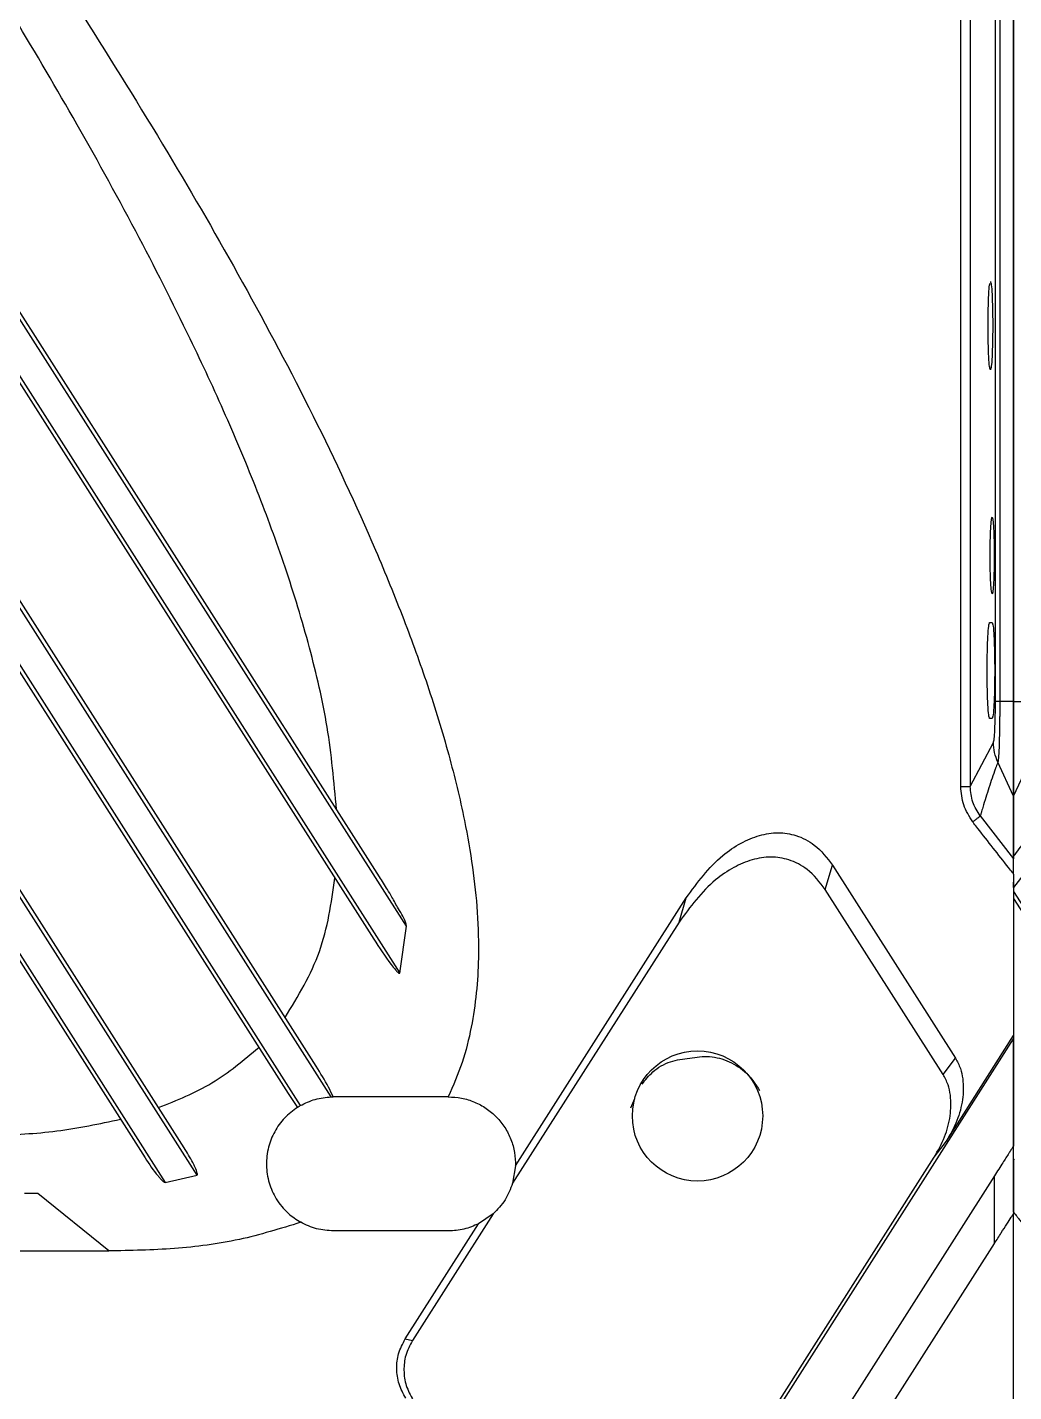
# Model space of a CAD drawing. Header units: millimetres. Extents: x 620 to 19791, y 2539 to 6969.
# Drawn here: x 17575.5 to 17627, y 5162.2 to 5233.4 of the extents above; entities that cross this region are included whole.
import ezdxf

# ---------------------------------------------------------------- set-up
doc = ezdxf.new("R2010")
doc.units = ezdxf.units.MM

# ---------------------------------------------------------------- blocks, each defined once
blk = doc.blocks.new('tgd')
at = {"color": 7, "linetype": 'Continuous', "lineweight": 25}
for p, q in [((18291.528, 4763.247), (18291.528, 5002.465)), ((18291.753, 5002.465), (18291.753, 4763.247)), ((18292.478, 5002.465), (18292.478, 4763.246)), ((18292.478, 4763.247), (18292.478, 5002.465)), ((18260.785, 4751.505), (18145.687, 4932.172)), ((18259.374, 4754.091), (18145.856, 4932.279)), ((18145.519, 4929.087), (18259.075, 4750.839)), ((18145.687, 4929.194), (18260.44, 4749.068)), ((18256.852, 4742.603), (18145.687, 4917.096)), ((18256.071, 4744.202), (18145.856, 4917.204)), ((18145.519, 4914.011), (18254.61, 4742.772)), ((18145.687, 4914.119), (18255.245, 4742.147)), ((18249.852, 4738.515), (18145.687, 4902.021)), ((18249.178, 4739.946), (18145.856, 4902.129)), ((18145.687, 4899.043), (18248.196, 4738.136)), ((18145.519, 4898.936), (18247.141, 4739.421)), ((18289.717, 4758.807), (18289.717, 4811.805)), ((18290.216, 4811.654), (18290.216, 4758.807)), ((18291.226, 4767.356), (18291.357, 4767.356)), ((18291.753, 4763.247), (18291.528, 4763.247)), ((18292.478, 4763.246), (18291.753, 4763.247)), ((18292.478, 4763.247), (18293.203, 4763.247)), ((18291.357, 4762.356), (18291.226, 4762.356)), ((18290.216, 4758.807), (18291.423, 4761.105)), ((18292.478, 4758.295), (18291.655, 4760.065)), ((18289.717, 4758.807), (18290.216, 4758.807)), ((18290.739, 4757.266), (18292.478, 4755.029)), ((18282.648, 4753.421), (18283.025, 4754.69)), ((18283.025, 4754.69), (18289.439, 4744.622)), ((18293.445, 4754.788), (18292.478, 4753.526)), ((18292.478, 4754.227), (18292.478, 4745.802)), ((18292.478, 4753.526), (18292.478, 4753.814)), ((18266.476, 4739.003), (18275.392, 4752.998)), ((18275.015, 4751.729), (18275.392, 4752.998)), ((18288.794, 4743.773), (18282.648, 4753.421)), ((18292.478, 4753.526), (18292.478, 4753.327)), ((18292.478, 4753.327), (18296.474, 4747.055)), ((18292.478, 4752.955), (18296.237, 4747.055)), ((18275.015, 4751.729), (18266.328, 4738.093)), ((18260.44, 4749.068), (18260.785, 4751.505)), ((18274.695, 4717.725), (18292.478, 4745.639)), ((18288.971, 4740.297), (18292.478, 4745.802)), ((18292.478, 4745.802), (18292.478, 4745.639)), ((18292.478, 4745.639), (18292.478, 4740.055)), ((18292.478, 4739.369), (18292.478, 4745.627)), ((18288.794, 4743.773), (18289.439, 4744.622)), ((18254.61, 4742.772), (18255.094, 4742.055)), ((18262.967, 4742.606), (18256.964, 4742.606)), ((18272.504, 4742.035), (18272.704, 4742.52)), ((18288.327, 4739.448), (18288.971, 4740.297)), ((18274.554, 4717.829), (18288.327, 4739.448)), ((18266.476, 4739.003), (18266.328, 4738.093)), ((18292.478, 4739.369), (18292.478, 4736.519)), ((18292.478, 4736.577), (18292.478, 4739.369)), ((18248.196, 4738.136), (18249.852, 4738.515)), ((18291.478, 4738.486), (18276.583, 4715.106)), ((18291.478, 4734.949), (18291.478, 4738.486)), ((18241.092, 4737.561), (18240.852, 4737.562)), ((18241.55, 4737.561), (18241.092, 4737.561)), ((18245.241, 4734.561), (18241.55, 4737.561)), ((18260.722, 4729.97), (18264.55, 4735.978)), ((18265.312, 4736.498), (18261.096, 4729.881)), ((18265.312, 4736.498), (18264.55, 4735.978)), ((18292.478, 4736.577), (18292.478, 4736.482)), ((18292.478, 4727.213), (18292.478, 4736.519)), ((18292.478, 4726.527), (18292.478, 4736.482)), ((18262.978, 4735.606), (18256.978, 4735.606)), ((18171.31, 4734.561), (18245.241, 4734.561)), ((18278.836, 4715.106), (18291.478, 4734.949)), ((18260.722, 4729.97), (18261.096, 4729.881))]:
    blk.add_line(p, q, dxfattribs=at)
at = {"color": 7, "linetype": 'Continuous', "lineweight": 25, "flags": 128}
blk.add_lwpolyline([(18292.478, 4758.295), (18292.89, 4759.18), (18293.301, 4760.065)], dxfattribs=at)
at = {"color": 7, "linetype": 'Continuous', "lineweight": 25}
blk.add_circle((18275.978, 4741.606), 3.4, dxfattribs=at)
for points, knots in [([(18257.133, 4757.609), (18257.004, 4759.047), (18256.749, 4761.894), (18255.751, 4766.106), (18254.506, 4770.208), (18253.02, 4774.244), (18251.355, 4778.215), (18249.251, 4782.747), (18246.613, 4787.942), (18243.47, 4793.626), (18240.087, 4799.369), (18237.739, 4803.103), (18236.529, 4805.026)], [0, 0, 0, 0, 0.082893, 0.164199, 0.248341, 0.329369, 0.411417, 0.49587, 0.616703, 0.746397, 0.869316, 1, 1, 1, 1]), ([(18243.909, 4799.026), (18245.396, 4796.654), (18248.266, 4792.076), (18252.28, 4785.115), (18255.947, 4778.217), (18258.709, 4772.321), (18260.635, 4767.611), (18261.926, 4764.053), (18263.002, 4760.554), (18263.771, 4757.373), (18264.253, 4754.626), (18264.512, 4752.227), (18264.59, 4749.432), (18264.335, 4746.788), (18263.733, 4744.369), (18263.223, 4743.194), (18262.967, 4742.606)], [0, 0, 0, 0, 0.136796, 0.26403, 0.392617, 0.518444, 0.581994, 0.641239, 0.703307, 0.760788, 0.801048, 0.839503, 0.87864, 0.937501, 0.968675, 1, 1, 1, 1]), ([(18291.265, 4780.556), (18291.249, 4780.591), (18291.217, 4780.66), (18291.177, 4781.189), (18291.151, 4781.946), (18291.141, 4782.845), (18291.15, 4783.751), (18291.177, 4784.506), (18291.21, 4784.977), (18291.233, 4785.041), (18291.24, 4785.062)], [0, 0, 0, 0, 0.13432, 0.267816, 0.400285, 0.534044, 0.667719, 0.800888, 0.935788, 1, 1, 1, 1]), ([(18291.265, 4785.155), (18291.281, 4785.12), (18291.312, 4785.051), (18291.352, 4784.522), (18291.379, 4783.765), (18291.389, 4782.865), (18291.379, 4781.963), (18291.353, 4781.198), (18291.313, 4780.662), (18291.281, 4780.591), (18291.265, 4780.556)], [0, 0, 0, 0, 0.125437, 0.250107, 0.373815, 0.498729, 0.623565, 0.747927, 0.873908, 1, 1, 1, 1]), ([(18291.357, 4768.856), (18291.344, 4768.886), (18291.316, 4768.946), (18291.281, 4769.407), (18291.258, 4770.064), (18291.25, 4770.848), (18291.258, 4771.632), (18291.281, 4772.301), (18291.31, 4772.672), (18291.337, 4772.834), (18291.35, 4772.848), (18291.357, 4772.856)], [0, 0, 0, 0, 0.1254407, 0.2498295, 0.3736033, 0.498413, 0.6231396, 0.7475592, 0.8732436, 0.9360892, 1, 1, 1, 1]), ([(18291.357, 4772.856), (18291.371, 4772.825), (18291.399, 4772.766), (18291.433, 4772.304), (18291.457, 4771.647), (18291.465, 4770.864), (18291.457, 4770.08), (18291.434, 4769.41), (18291.405, 4769.039), (18291.378, 4768.877), (18291.364, 4768.863), (18291.357, 4768.856)], [0, 0, 0, 0, 0.125441, 0.24983, 0.373603, 0.498413, 0.62314, 0.747559, 0.873244, 0.936089, 1, 1, 1, 1]), ([(18291.226, 4762.356), (18291.209, 4762.394), (18291.175, 4762.469), (18291.131, 4763.044), (18291.102, 4763.867), (18291.092, 4764.845), (18291.102, 4765.827), (18291.131, 4766.658), (18291.175, 4767.241), (18291.209, 4767.317), (18291.226, 4767.356)], [0, 0, 0, 0, 0.125478, 0.250135, 0.373822, 0.498716, 0.623532, 0.747873, 0.873842, 1, 1, 1, 1]), ([(18291.357, 4767.356), (18291.374, 4767.318), (18291.409, 4767.242), (18291.452, 4766.668), (18291.481, 4765.844), (18291.492, 4764.866), (18291.482, 4763.885), (18291.453, 4763.053), (18291.409, 4762.47), (18291.375, 4762.394), (18291.357, 4762.356)], [0, 0, 0, 0, 0.1255, 0.250161, 0.373853, 0.498751, 0.623571, 0.747916, 0.873887, 1, 1, 1, 1]), ([(18291.423, 4761.105), (18291.437, 4761.152), (18291.465, 4761.247), (18291.499, 4761.745), (18291.523, 4762.434), (18291.527, 4762.976), (18291.528, 4763.247)], [0, 0, 0, 0, 0.24813, 0.497846, 0.748652, 1, 1, 1, 1]), ([(18291.753, 4763.247), (18291.752, 4763.038), (18291.751, 4762.76), (18291.748, 4762.37), (18291.745, 4761.832), (18291.732, 4761.404), (18291.723, 4761.123), (18291.723, 4761.113), (18291.722, 4761.074), (18291.714, 4760.795), (18291.693, 4760.309), (18291.668, 4760.15), (18291.655, 4760.065)], [0, 0, 0, 0, 0.134202, 0.178889, 0.257542, 0.496727, 0.497017, 0.499311, 0.505691, 0.529846, 0.746293, 1, 1, 1, 1]), ([(18292.478, 4758.295), (18292.478, 4758.306), (18292.478, 4758.328), (18292.478, 4758.372), (18292.478, 4758.425), (18292.478, 4758.487), (18292.478, 4758.557), (18292.478, 4758.637), (18292.478, 4758.726), (18292.478, 4758.928), (18292.478, 4759.305), (18292.478, 4759.948), (18292.478, 4760.7), (18292.478, 4761.393), (18292.478, 4761.962), (18292.478, 4762.385), (18292.478, 4762.814), (18292.478, 4763.102), (18292.478, 4763.247)], [0, 0, 0, 0, 0.03043, 0.060692, 0.090842, 0.120937, 0.151035, 0.181192, 0.211466, 0.241914, 0.370933, 0.500028, 0.629047, 0.758142, 0.818821, 0.879052, 0.939293, 1, 1, 1, 1]), ([(18292.478, 4763.246), (18292.478, 4762.669), (18292.478, 4761.476), (18292.478, 4759.898), (18292.478, 4758.719), (18292.478, 4758.433), (18292.478, 4758.295)], [0, 0, 0, 0, 0.2418251, 0.5000001, 0.7581754, 1, 1, 1, 1]), ([(18291.655, 4760.065), (18291.588, 4760.231), (18291.455, 4760.565), (18291.434, 4760.924), (18291.423, 4761.105)], [0, 0, 0, 0, 0.496928, 1, 1, 1, 1]), ([(18291.655, 4760.065), (18291.655, 4760.065), (18291.654, 4760.064), (18291.654, 4760.063), (18291.651, 4760.056), (18291.61, 4759.958), (18291.568, 4759.841), (18291.415, 4759.419), (18291.187, 4758.751), (18290.943, 4757.969), (18290.798, 4757.467), (18290.754, 4757.317), (18290.739, 4757.266)], [0, 0, 0, 0, 0.0000599, 0.0005924, 0.0021256, 0.0080216, 0.1249475, 0.1400318, 0.4999325, 0.8544145, 0.9504011, 1, 1, 1, 1]), ([(18290.343, 4756.959), (18290.161, 4757.244), (18289.802, 4757.809), (18289.745, 4758.476), (18289.717, 4758.807)], [0, 0, 0, 0, 0.504618, 1, 1, 1, 1]), ([(18290.739, 4757.266), (18290.588, 4757.501), (18290.285, 4757.971), (18290.239, 4758.528), (18290.216, 4758.807)], [0, 0, 0, 0, 0.499779, 1, 1, 1, 1]), ([(18292.478, 4758.295), (18292.478, 4757.748), (18292.478, 4757.108), (18292.478, 4756.289), (18292.478, 4755.746), (18292.478, 4755.299), (18292.478, 4755.029)], [0, 0, 0, 0, 0.5035524, 0.5890868, 0.752664, 1, 1, 1, 1]), ([(18292.478, 4755.164), (18292.478, 4755.422), (18292.478, 4755.941), (18292.478, 4756.795), (18292.478, 4757.582), (18292.478, 4758.105), (18292.478, 4758.295)], [0, 0, 0, 0, 0.2479135, 0.4978485, 0.8181921, 1, 1, 1, 1]), ([(18290.343, 4756.959), (18290.39, 4756.995), (18290.487, 4757.071), (18290.615, 4757.17), (18290.709, 4757.242), (18290.729, 4757.258), (18290.739, 4757.266)], [0, 0, 0, 0, 0.243209, 0.50251, 0.760426, 1, 1, 1, 1]), ([(18292.48, 4754.227), (18292.48, 4754.227), (18292.48, 4754.227), (18292.48, 4754.228), (18292.478, 4754.23), (18292.473, 4754.237), (18292.45, 4754.265), (18292.362, 4754.378), (18292.011, 4754.825), (18291.409, 4755.592), (18290.808, 4756.359), (18290.457, 4756.808), (18290.371, 4756.921), (18290.349, 4756.949), (18290.344, 4756.956), (18290.343, 4756.958), (18290.343, 4756.959), (18290.343, 4756.959), (18290.343, 4756.959), (18290.343, 4756.959), (18290.343, 4756.959)], [0, 0, 0, 0, 0.000017, 0.000158, 0.000557, 0.002089, 0.008066, 0.031682, 0.125575, 0.499987, 0.874962, 0.968717, 0.99216, 0.998026, 0.999495, 0.999865, 0.99996, 0.999986, 0.999991, 1, 1, 1, 1]), ([(18275.392, 4752.998), (18275.973, 4753.79), (18276.783, 4754.892), (18278.201, 4755.857), (18279.18, 4756.276), (18280.171, 4756.436), (18281.175, 4756.281), (18282.224, 4755.744), (18282.734, 4755.073), (18283.025, 4754.69)], [0, 0, 0, 0, 0.305861, 0.426069, 0.53517, 0.639122, 0.737723, 0.850589, 1, 1, 1, 1]), ([(18282.648, 4753.421), (18282.357, 4753.803), (18281.847, 4754.475), (18280.798, 4755.012), (18279.795, 4755.167), (18278.803, 4755.007), (18277.824, 4754.587), (18276.406, 4753.623), (18275.596, 4752.52), (18275.015, 4751.729)], [0, 0, 0, 0, 0.149411, 0.262277, 0.360828, 0.464831, 0.573878, 0.69414, 1, 1, 1, 1]), ([(18292.478, 4754.227), (18292.478, 4754.322), (18292.478, 4754.504), (18292.478, 4754.751), (18292.478, 4754.917), (18292.478, 4755.005), (18292.478, 4755.021), (18292.478, 4755.029)], [0, 0, 0, 0, 0.286045, 0.548341, 0.786212, 0.89682, 1, 1, 1, 1]), ([(18254.45, 4746.746), (18255.129, 4747.865), (18256.491, 4750.111), (18256.864, 4752.712), (18257.051, 4754.016)], [0, 0, 0, 0, 0.498407, 1, 1, 1, 1]), ([(18260.785, 4751.505), (18260.778, 4751.54), (18260.715, 4751.872), (18260.392, 4752.363), (18260.069, 4752.962), (18259.734, 4753.517), (18259.515, 4753.868), (18259.374, 4754.091)], [0, 0, 0, 0, 0.036245, 0.341811, 0.579606, 0.731577, 1, 1, 1, 1]), ([(18292.478, 4753.327), (18292.478, 4753.303), (18292.478, 4753.257), (18292.477, 4753.194), (18292.477, 4753.141), (18292.478, 4753.098), (18292.478, 4753.051), (18292.478, 4753.004), (18292.478, 4752.963), (18292.478, 4752.958), (18292.478, 4752.955)], [0, 0, 0, 0, 0.159179, 0.298356, 0.417587, 0.516965, 0.596653, 0.757595, 0.888693, 1, 1, 1, 1]), ([(18259.075, 4750.839), (18259.367, 4750.388), (18259.727, 4749.835), (18260.169, 4749.274), (18260.3, 4749.131), (18260.357, 4749.083), (18260.374, 4749.069), (18260.384, 4749.061), (18260.396, 4749.055), (18260.411, 4749.053), (18260.426, 4749.058), (18260.435, 4749.065), (18260.44, 4749.068)], [0, 0, 0, 0, 0.708053, 0.86974, 0.942756, 0.962417, 0.968449, 0.97195, 0.979494, 0.985555, 0.992115, 1, 1, 1, 1]), ([(18247.844, 4742.04), (18248.801, 4742.425), (18250.712, 4743.194), (18252.289, 4744.518), (18253.077, 4745.179)], [0, 0, 0, 0, 0.500808, 1, 1, 1, 1]), ([(18273.084, 4743.264), (18273.259, 4743.489), (18273.653, 4743.995), (18274.537, 4744.497), (18275.23, 4744.583), (18275.57, 4744.626)], [0, 0, 0, 0, 0.289944, 0.651682, 1, 1, 1, 1]), ([(18275.57, 4744.626), (18275.916, 4744.677), (18276.614, 4744.78), (18277.657, 4744.48), (18278.594, 4743.879), (18279.004, 4743.258), (18279.213, 4742.941)], [0, 0, 0, 0, 0.2414894, 0.486466, 0.7381164, 1, 1, 1, 1]), ([(18289.439, 4744.622), (18289.535, 4744.446), (18289.719, 4744.106), (18289.869, 4743.368), (18289.847, 4742.439), (18289.556, 4741.325), (18289.171, 4740.648), (18288.971, 4740.297)], [0, 0, 0, 0, 0.1312497, 0.2526204, 0.4894173, 0.7361352, 1, 1, 1, 1]), ([(18256.963, 4742.605), (18256.882, 4742.772), (18256.617, 4743.323), (18256.295, 4743.841), (18256.071, 4744.202)], [0, 0, 0, 0, 0.304332, 1, 1, 1, 1]), ([(18288.327, 4739.448), (18288.526, 4739.798), (18288.912, 4740.476), (18289.202, 4741.59), (18289.224, 4742.519), (18289.075, 4743.257), (18288.89, 4743.597), (18288.794, 4743.773)], [0, 0, 0, 0, 0.263801, 0.510583, 0.747381, 0.868749, 1, 1, 1, 1]), ([(18255.245, 4742.147), (18255.499, 4742.272), (18256.007, 4742.521), (18256.57, 4742.576), (18256.852, 4742.603)], [0, 0, 0, 0, 0.499999, 1, 1, 1, 1]), ([(18256.852, 4742.603), (18256.871, 4742.604), (18256.909, 4742.605), (18256.945, 4742.605), (18256.963, 4742.605)], [0, 0, 0, 0, 0.499988, 1, 1, 1, 1]), ([(18262.967, 4742.606), (18263.201, 4742.593), (18263.668, 4742.567), (18264.342, 4742.353), (18264.962, 4742.018), (18265.502, 4741.564), (18265.941, 4741.013), (18266.259, 4740.385), (18266.456, 4739.705), (18266.47, 4739.237), (18266.476, 4739.003)], [0, 0, 0, 0, 0.125001, 0.25, 0.375, 0.5, 0.624999, 0.750001, 0.875001, 1, 1, 1, 1]), ([(18255.094, 4742.055), (18254.86, 4741.881), (18254.388, 4741.529), (18253.879, 4740.805), (18253.543, 4739.963), (18253.436, 4739.042), (18253.58, 4738.11), (18253.966, 4737.245), (18254.537, 4736.53), (18255.037, 4736.203), (18255.263, 4736.055)], [0, 0, 0, 0, 0.1206653, 0.2429403, 0.3620159, 0.4949632, 0.6247911, 0.7515228, 0.8876471, 1, 1, 1, 1]), ([(18255.094, 4742.055), (18255.103, 4742.061), (18255.121, 4742.073), (18255.162, 4742.098), (18255.204, 4742.123), (18255.232, 4742.139), (18255.245, 4742.147)], [0, 0, 0, 0, 0.2860127, 0.5480277, 0.7860246, 1, 1, 1, 1]), ([(18239.17, 4740.58), (18240.297, 4740.631), (18242.549, 4740.734), (18244.755, 4741.202), (18245.857, 4741.436)], [0, 0, 0, 0, 0.500296, 1, 1, 1, 1]), ([(18249.852, 4738.515), (18249.857, 4738.523), (18249.867, 4738.538), (18249.875, 4738.572), (18249.853, 4738.703), (18249.765, 4738.906), (18249.543, 4739.355), (18249.335, 4739.692), (18249.178, 4739.946)], [0, 0, 0, 0, 0.017243, 0.03182, 0.064742, 0.261658, 0.443604, 1, 1, 1, 1]), ([(18292.478, 4740.055), (18292.475, 4740.05), (18292.468, 4740.04), (18292.416, 4739.958), (18292.335, 4739.83), (18292.172, 4739.575), (18291.883, 4739.121), (18291.624, 4738.715), (18291.478, 4738.486)], [0, 0, 0, 0, 0.07756, 0.161491, 0.258163, 0.371519, 0.644888, 1, 1, 1, 1]), ([(18247.141, 4739.421), (18247.354, 4739.095), (18247.6, 4738.717), (18247.928, 4738.348), (18248.04, 4738.217), (18248.139, 4738.166), (18248.196, 4738.136)], [0, 0, 0, 0, 0.695429, 0.80381, 0.886324, 1, 1, 1, 1]), ([(18292.514, 4739.323), (18292.506, 4739.334), (18292.483, 4739.363), (18292.48, 4739.367), (18292.478, 4739.369)], [0, 0, 0, 0, 0.360412, 1, 1, 1, 1]), ([(18266.328, 4738.093), (18266.214, 4737.792), (18265.985, 4737.19), (18265.536, 4736.728), (18265.312, 4736.498)], [0, 0, 0, 0, 0.5, 1, 1, 1, 1]), ([(18255.263, 4736.055), (18254.203, 4735.726), (18252.052, 4735.058), (18248.669, 4734.628), (18246.385, 4734.583), (18245.241, 4734.561)], [0, 0, 0, 0, 0.326495, 0.662815, 1, 1, 1, 1]), ([(18256.978, 4735.606), (18256.678, 4735.625), (18256.077, 4735.665), (18255.535, 4735.925), (18255.263, 4736.055)], [0, 0, 0, 0, 0.499998, 1, 1, 1, 1]), ([(18264.55, 4735.978), (18264.299, 4735.87), (18263.797, 4735.654), (18263.251, 4735.622), (18262.978, 4735.606)], [0, 0, 0, 0, 0.499997, 1, 1, 1, 1]), ([(18291.478, 4734.949), (18291.596, 4735.135), (18291.815, 4735.481), (18292.116, 4735.954), (18292.328, 4736.276), (18292.429, 4736.455), (18292.471, 4736.512), (18292.476, 4736.517), (18292.478, 4736.519)], [0, 0, 0, 0, 0.286641, 0.534247, 0.75949, 0.869906, 0.932849, 1, 1, 1, 1]), ([(18292.478, 4736.577), (18292.478, 4736.577), (18292.479, 4736.576), (18292.486, 4736.567), (18292.498, 4736.552), (18292.514, 4736.532), (18292.547, 4736.491), (18292.611, 4736.41), (18292.722, 4736.271), (18292.865, 4736.091), (18293.032, 4735.882), (18293.239, 4735.62), (18293.389, 4735.432), (18293.478, 4735.322)], [0, 0, 0, 0, 0.032526, 0.065417, 0.0989, 0.133188, 0.168481, 0.267866, 0.380644, 0.50535, 0.652148, 0.794989, 1, 1, 1, 1]), ([(18260.749, 4726.876), (18260.618, 4727.119), (18260.357, 4727.602), (18260.249, 4728.412), (18260.331, 4729.234), (18260.588, 4729.718), (18260.722, 4729.97)], [0, 0, 0, 0, 0.252232, 0.500886, 0.739974, 1, 1, 1, 1]), ([(18261.096, 4729.881), (18260.963, 4729.629), (18260.706, 4729.145), (18260.624, 4728.322), (18260.732, 4727.512), (18260.992, 4727.03), (18261.124, 4726.787)], [0, 0, 0, 0, 0.26002, 0.499107, 0.747695, 1, 1, 1, 1])]:
    blk.add_open_spline(points, degree=3, knots=knots, dxfattribs=at)
blk.add_open_spline([(18292.478, 4755.164), (18292.672, 4755.418), (18292.866, 4755.671), (18293.06, 4755.924)], degree=3, dxfattribs=at)
blk = doc.blocks.new('*U206')
blk.add_blockref('tgd', (-18292.478, -4886.103))
blk = doc.blocks.new('*U207')
at = {"color": 0, "linetype": 'ByBlock', "lineweight": -2, "transparency": 16777216}
blk.add_blockref('*U206', (0, 1350), dxfattribs=at)

msp = doc.modelspace()

# ---------------------------------------------------------------- block references
msp.add_blockref('*U207', (17626.96016, 3971.06063))

doc.saveas('drawing.dxf')
